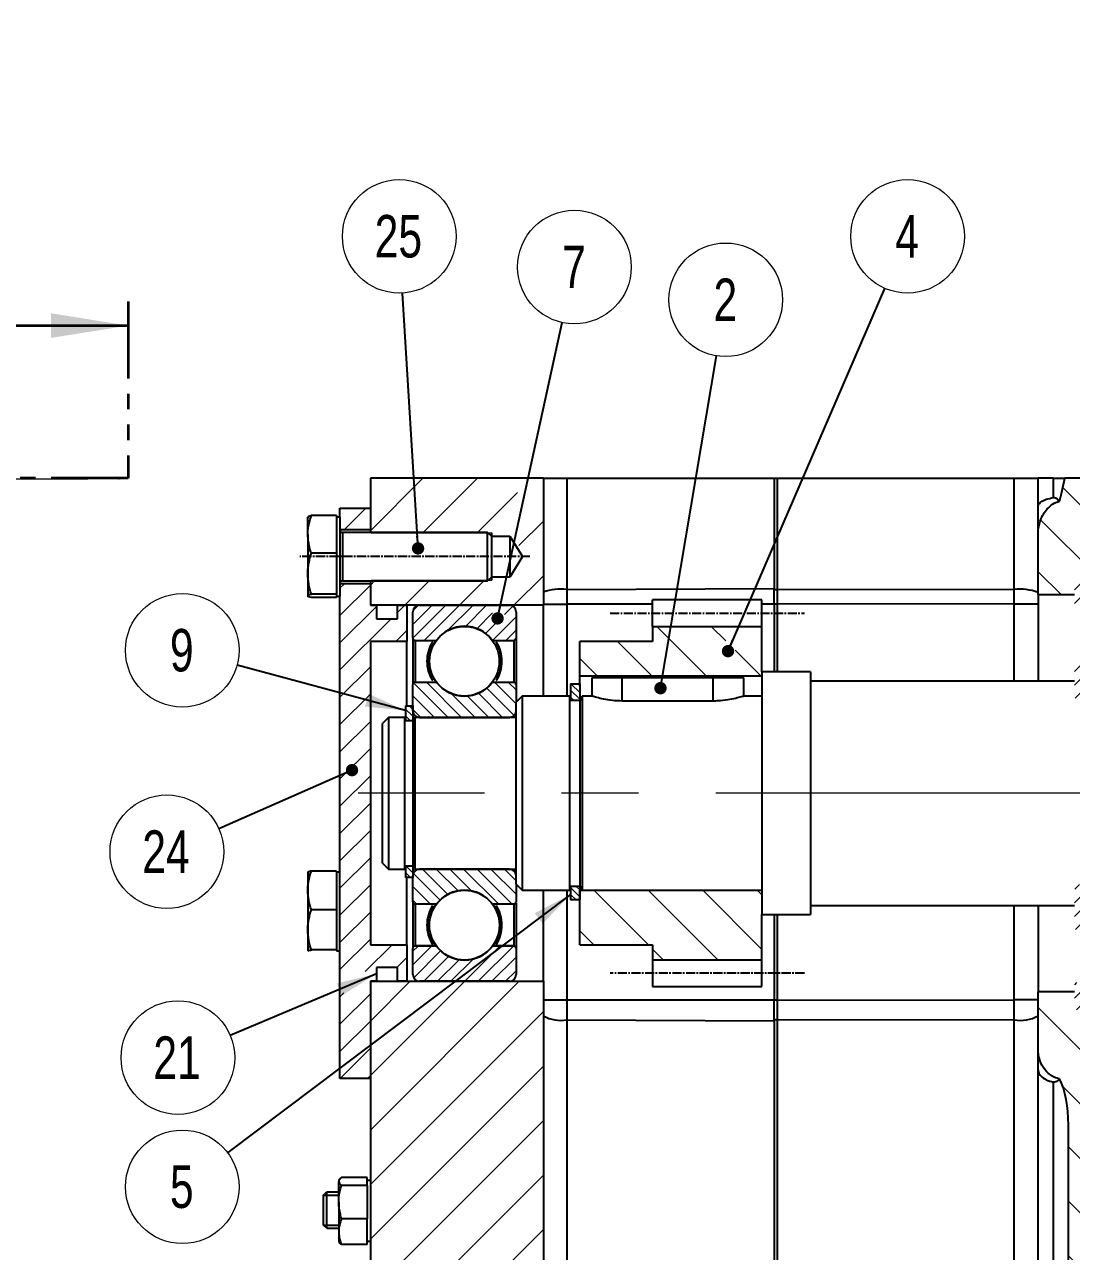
# Model space of a CAD drawing. Header units: millimetres. Extents: x 0 to 589, y 0 to 415.
# Drawn here: x 313.9 to 400.1, y 217.6 to 318.8 of the extents above; entities that cross this region are included whole.
import ezdxf

# ---------------------------------------------------------------- set-up
doc = ezdxf.new("R2010")
doc.units = ezdxf.units.MM
for name, pattern in [('CENTER', [10.16, 6.35, -1.27, 1.27, -1.27]), ('CENTERX2', [20.32, 12.7, -2.54, 2.54, -2.54]), ('CENTRO2', [1.125, 0.75, -0.125, 0.125, -0.125]), ('PHANTOM', [12.7, 6.35, -1.27, 1.27, -1.27, 1.27, -1.27])]:
    doc.linetypes.add(name, pattern=pattern)
doc.layers.add('Assi', color=7, linetype='CENTER')
doc.styles.add('SLDTEXTSTYLE0', font='TXT', dxfattribs={"width": 0.75})
doc.dimstyles.new('SLDDIMSTYLE0', dxfattribs={"dimtxt": 0.18, "dimasz": 1.016, "dimexe": 0, "dimexo": 0.0625, "dimgap": 0, "dimtad": 0, "dimtih": 1, "dimtoh": 1, "dimdec": 0, "dimrnd": 1e-09, "dimzin": 0, "dimdsep": 46, "dimtxsty": 'Standard', "dimblk1": 'DOT', "dimblk2": 'DOT', "dimsah": 1, "dimcen": 0.09, "dimadec": 0, "dimazin": 0, "dimtfac": 1.016, "dimtdec": 0, "dimtofl": 0, "dimtmove": 0, "dimatfit": 3, "dimldrblk": 'DOT', "dimfxl": 1, "dimfrac": 2, "dimtolj": 1, "dimtzin": 0, "dimarcsym": 0})
doc.dimstyles.new('SLDDIMSTYLE1', dxfattribs={"dimtxt": 0.18, "dimasz": 3.302, "dimexe": 0, "dimexo": 0.0625, "dimgap": 0, "dimtad": 0, "dimtih": 1, "dimtoh": 1, "dimdec": 0, "dimrnd": 1e-09, "dimzin": 0, "dimdsep": 46, "dimtxsty": 'Standard', "dimsah": 1, "dimcen": 0.09, "dimadec": 0, "dimazin": 0, "dimtfac": 3.302, "dimtdec": 0, "dimtofl": 0, "dimtmove": 0, "dimatfit": 3, "dimfxl": 1, "dimfrac": 2, "dimtolj": 1, "dimtzin": 0, "dimarcsym": 0})

# ---------------------------------------------------------------- blocks, each defined once
blk = doc.blocks.new('_Dot')
at = {"color": 0, "linetype": 'ByBlock', "lineweight": -2}
blk.add_line((-0.5, 0), (-1, 0), dxfattribs=at)
at = {"color": 0, "linetype": 'ByBlock', "const_width": 0.5}
blk.add_lwpolyline([(-0.25, 0, 1), (0.25, 0, 1)], format="xyb", close=True, dxfattribs=at)
blk = doc.blocks.new('SW_NOTE_0_16')
at = {"color": 0, "linetype": 'Continuous', "lineweight": 0}
blk.add_circle((-0.28, 4.67), 4.68, dxfattribs=at)
at = {"color": 0, "linetype": 'Continuous', "lineweight": 0, "insert": (-0.35, 6.43), "char_height": 3.5, "attachment_point": 2, "style": 'SLDTEXTSTYLE0'}
blk.add_mtext('25', dxfattribs=at)
blk = doc.blocks.new('SW_NOTE_0_17')
at = {"color": 0, "linetype": 'Continuous', "lineweight": 0}
blk.add_circle((0.77, 4.62), 4.68, dxfattribs=at)
at = {"color": 0, "linetype": 'Continuous', "lineweight": 0, "insert": (0.74, 6.37), "char_height": 3.5, "attachment_point": 2, "style": 'SLDTEXTSTYLE0'}
blk.add_mtext('2', dxfattribs=at)
blk = doc.blocks.new('SW_NOTE_0_18')
at = {"color": 0, "linetype": 'Continuous', "lineweight": 0}
blk.add_circle((-4.52, 1.22), 4.68, dxfattribs=at)
at = {"color": 0, "linetype": 'Continuous', "lineweight": 0, "insert": (-4.56, 2.98), "char_height": 3.5, "attachment_point": 2, "style": 'SLDTEXTSTYLE0'}
blk.add_mtext('9', dxfattribs=at)
blk = doc.blocks.new('SW_NOTE_0_52')
at = {"color": 0, "linetype": 'Continuous', "lineweight": 0}
blk.add_circle((-3.74, -2.82), 4.68, dxfattribs=at)
at = {"color": 0, "linetype": 'Continuous', "lineweight": 0, "insert": (-3.78, -1.06), "char_height": 3.5, "attachment_point": 2, "style": 'SLDTEXTSTYLE0'}
blk.add_mtext('5', dxfattribs=at)
blk = doc.blocks.new('SW_NOTE_0_53')
at = {"color": 0, "linetype": 'Continuous', "lineweight": 0}
blk.add_circle((-4.29, -1.89), 4.68, dxfattribs=at)
at = {"color": 0, "linetype": 'Continuous', "lineweight": 0, "insert": (-4.36, -0.13), "char_height": 3.5, "attachment_point": 2, "style": 'SLDTEXTSTYLE0'}
blk.add_mtext('24', dxfattribs=at)
blk = doc.blocks.new('SW_HATCH_1')
at = {"color": 0, "linetype": 'Continuous', "lineweight": 18}
for p, q in [((-12.6, 33.61), (-16.93, 29.29)), ((-8.11, 33.61), (-12.58, 29.15)), ((43.84, 33.61), (51.8, 25.65)), ((48.33, 33.61), (55.07, 26.87)), ((52.82, 33.61), (55.07, 31.36)), ((56.99, 33.61), (55.57, 32.19)), ((-4.8, 32.44), (-8.09, 29.15)), ((40.12, 32.84), (47.31, 25.65)), ((58.07, 32.44), (55.57, 29.94)), ((-17.31, 31.15), (-19.06, 29.4)), ((-2.68, 30.07), (-4.69, 28.06)), ((38.3, 30.17), (42.82, 25.65)), ((58.07, 30.2), (55.57, 27.7)), ((58.07, 27.95), (53.27, 23.15)), ((-2.68, 25.58), (-5.1, 23.15)), ((38.07, 25.91), (39.96, 24.02)), ((43.42, 25.65), (41.07, 23.3)), ((42.3, 25.65), (41.07, 24.42)), ((44.54, 25.65), (41.93, 23.04)), ((45.66, 25.65), (42.49, 22.47)), ((46.79, 25.65), (44.41, 23.27)), ((47.91, 25.65), (45.88, 23.63)), ((49.03, 25.65), (46.83, 23.45)), ((50.14, 25.64), (47.57, 23.06)), ((51.28, 25.65), (50.57, 24.94)), ((58.07, 25.71), (55.07, 22.71)), ((-19.07, 24.9), (-19.43, 24.54)), ((-16.93, 24.8), (-19.43, 22.3)), ((-16.58, 25.15), (-16.93, 24.8)), ((-12.09, 25.15), (-14.09, 23.15)), ((-7.59, 25.15), (-9.59, 23.15)), ((50.57, 24.94), (48.14, 22.51)), ((52.4, 24.52), (51.02, 23.15)), ((50.57, 23.82), (50.26, 23.51)), ((58.07, 23.46), (55.07, 20.46)), ((-16.43, 23.05), (-19.43, 20.05)), ((-14.09, 23.15), (-14.68, 22.56)), ((-10.72, 23.15), (-13.43, 20.44)), ((-11.84, 23.15), (-13.43, 21.56)), ((-12.97, 23.14), (-13.42, 22.69)), ((-9.59, 23.15), (-12.49, 20.25)), ((-8.47, 23.15), (-10.59, 21.03)), ((-7.35, 23.15), (-9.1, 21.4)), ((-6.87, 22.51), (-8.16, 21.21)), ((-5.19, 23.07), (-5.87, 22.38)), ((49.69, 22.94), (49.22, 22.47)), ((-15.21, 22.02), (-19.43, 17.81)), ((-6.24, 22.02), (-7.44, 20.81)), ((-4.93, 22.2), (-6.88, 20.25)), ((6.66, 21.4), (10.76, 17.3)), ((11.15, 21.4), (12.35, 20.2)), ((-13.93, 21.06), (-14.84, 20.15)), ((-4.93, 21.08), (-5.76, 20.25)), ((58.07, 21.22), (55.07, 18.22)), ((3.42, 20.15), (6.27, 17.3)), ((13.11, 19.44), (15.25, 17.3)), ((59.25, 20.15), (56.75, 17.65)), ((61.07, 19.73), (58.99, 17.65)), ((0.32, 18.76), (1.78, 17.3)), ((43.38, 18.87), (41.07, 16.57)), ((42.26, 18.87), (41.07, 17.69)), ((43.96, 18.33), (41.11, 15.49)), ((48.99, 18.87), (45.27, 15.15)), ((50.11, 18.87), (46.39, 15.15)), ((50.57, 18.21), (47.51, 15.15)), ((-16.93, 18.06), (-19.43, 15.56)), ((44.66, 17.91), (41.9, 15.15)), ((45.56, 17.69), (43.02, 15.15)), ((46.85, 17.86), (44.14, 15.15)), ((-13.38, 16.74), (-10.53, 13.9)), ((-12.31, 16.8), (-9.41, 13.9)), ((-7.34, 16.32), (-5.09, 14.07)), ((-6.7, 16.8), (-4.93, 15.03)), ((-5.57, 16.8), (-4.93, 16.16)), ((-0.38, 16.65), (0.32, 15.96)), ((0.18, 16.65), (0.32, 16.52)), ((50.57, 17.09), (48.63, 15.15)), ((56.07, 16.97), (55.75, 16.65)), ((-16.93, 15.82), (-19.43, 13.32)), ((-13.43, 15.67), (-11.65, 13.9)), ((-10.24, 15.85), (-8.29, 13.9)), ((-8.93, 15.66), (-7.16, 13.9)), ((-8.03, 15.89), (-6.04, 13.9)), ((-0.43, 16.15), (0.32, 15.4)), ((-0.43, 15.58), (-0.15, 15.3)), ((50.57, 15.96), (49.76, 15.15)), ((50.57, 15.66), (51.32, 14.91)), ((50.71, 16.08), (51.32, 15.47)), ((51.27, 16.08), (51.32, 16.03)), ((-14.03, 14.59), (-13.43, 13.99)), ((-13.73, 14.85), (-13.43, 14.55)), ((-13.43, 14.55), (-12.78, 13.9)), ((50.57, 15.1), (50.87, 14.8)), ((-16.93, 13.57), (-19.43, 11.07)), ((-14.03, 14.03), (-13.63, 13.63)), ((-16.93, 11.33), (-19.43, 8.83)), ((-16.93, 9.08), (-19.43, 6.58)), ((-16.93, 6.84), (-19.43, 4.34)), ((-16.93, 4.59), (-19.43, 2.09)), ((-16.93, 2.34), (-19.43, -0.16)), ((-14.03, 1.12), (-13.61, 0.7)), ((-14.02, 1.67), (-13.43, 1.08)), ((-13.46, 1.67), (-13.43, 1.64)), ((-13.39, 1.05), (-11.18, -1.16)), ((-12.63, 1.4), (-10.54, -0.69)), ((-11.5, 1.4), (-9.7, -0.4)), ((-10.38, 1.4), (-8.56, -0.42)), ((-9.26, 1.4), (-6.36, -1.5)), ((-8.14, 1.4), (-5.24, -1.5)), ((-7.01, 1.4), (-4.93, -0.68)), ((-5.89, 1.4), (-4.93, 0.44)), ((-16.93, 0.1), (-19.43, -2.4)), ((0, 0), (0.32, -0.32)), ((43.74, 0.15), (41.07, -2.52)), ((42.61, 0.15), (41.07, -1.39)), ((41.47, 0.13), (41.09, -0.25)), ((44.86, 0.15), (41.14, -3.57)), ((45.98, 0.15), (42.26, -3.58)), ((47.1, 0.15), (43.38, -3.58)), ((48.23, 0.15), (45.7, -2.38)), ((49.35, 0.15), (46.69, -2.5)), ((50.36, 0.03), (47.46, -2.86)), ((50.58, 0.5), (51.32, -0.25)), ((51.14, 0.5), (51.32, 0.32)), ((-13.43, -0.04), (-11.97, -1.5)), ((-0.43, -0.13), (0.32, -0.88)), ((-0.43, -0.69), (0.01, -1.13)), ((1.47, -0.35), (5.97, -4.85)), ((5.96, -0.35), (11.71, -6.1)), ((10.45, -0.35), (15.32, -5.22)), ((14.94, -0.35), (15.32, -0.73)), ((50.57, -0.87), (48.06, -3.39)), ((50.57, -0.06), (51.3, -0.78)), ((50.57, -0.62), (50.74, -0.78)), ((-13.43, -1.16), (-13.09, -1.5)), ((50.57, -2), (48.99, -3.58)), ((55.71, -1.35), (55.07, -1.99)), ((-16.93, -2.15), (-19.43, -4.65)), ((59.2, -2.35), (55.07, -6.48)), ((56.95, -2.35), (55.07, -4.23)), ((61.07, -2.72), (58.94, -4.85)), ((0.32, -3.69), (1.48, -4.85)), ((50.57, -3.12), (50.11, -3.58)), ((-16.93, -4.39), (-19.43, -6.89)), ((-15.14, -4.85), (-17.35, -7.05)), ((-11.88, -4.95), (-13.43, -6.5)), ((-13, -4.95), (-13.43, -5.38)), ((-6.26, -4.95), (-9.16, -7.85)), ((-5.14, -4.95), (-8.04, -7.85)), ((-13.93, -5.88), (-14.77, -6.73)), ((-11.14, -5.33), (-13.36, -7.56)), ((-10.47, -5.79), (-12.53, -7.85)), ((-9.62, -6.07), (-11.41, -7.85)), ((-8.44, -6), (-10.29, -7.85)), ((-4.93, -5.86), (-6.92, -7.85)), ((6.32, -5.2), (7.22, -6.1)), ((58.07, -5.72), (53.82, -9.97)), ((-4.93, -6.98), (-5.8, -7.85)), ((-13.65, -7.85), (-16.93, -11.13)), ((-9.16, -7.85), (-16.93, -15.62)), ((-4.67, -7.85), (-16.93, -20.11)), ((43.15, -7.18), (41.07, -9.25)), ((41.24, -7.96), (41.07, -8.13)), ((43.86, -7.59), (41.24, -10.2)), ((44.53, -8.03), (42.22, -10.35)), ((48.76, -7.18), (45.59, -10.35)), ((49.65, -7.41), (46.71, -10.35)), ((51.45, -7.85), (50.57, -8.73)), ((53.7, -7.85), (52.32, -9.23)), ((58.07, -7.97), (55.57, -10.47)), ((-19.1, -8.81), (-19.43, -9.14)), ((-16.93, -8.88), (-19.43, -11.38)), ((45.39, -8.3), (43.34, -10.35)), ((46.59, -8.23), (44.46, -10.35)), ((49.94, -8.24), (47.83, -10.35)), ((50.57, -8.73), (48.95, -10.35)), ((38.07, -10.01), (55.07, -27.01)), ((50.57, -9.86), (50.08, -10.35)), ((52.07, -9.48), (51.2, -10.35)), ((-2.68, -10.35), (-16.93, -24.6)), ((42.9, -10.35), (55.07, -22.52)), ((47.39, -10.35), (55.07, -18.03)), ((51.88, -10.35), (55.07, -13.54)), ((58.07, -10.21), (55.57, -12.71)), ((-16.93, -11.13), (-19.43, -13.63)), ((58.07, -12.46), (55.57, -14.96)), ((-16.93, -13.37), (-19.41, -15.85)), ((-2.68, -14.84), (-16.93, -29.09)), ((58.07, -14.7), (55.57, -17.2)), ((-16.93, -15.62), (-17.16, -15.85)), ((40.11, -16.53), (55.07, -31.5)), ((58.07, -16.95), (55.57, -19.45)), ((58.07, -19.19), (57.41, -19.85)), ((-2.68, -19.33), (-16.93, -33.58)), ((40.57, -21.49), (55.07, -35.99)), ((-2.68, -23.82), (-16.93, -38.07)), ((40.57, -25.98), (55.07, -40.48)), ((-2.68, -28.31), (-16.93, -42.56)), ((40.57, -30.47), (55.07, -44.97)), ((-2.68, -32.8), (-16.93, -47.05)), ((40.57, -34.96), (55.07, -49.46)), ((-2.68, -37.29), (-16.93, -51.54)), ((40.57, -39.45), (55.07, -53.95)), ((-2.68, -41.78), (-16.93, -56.03)), ((40.57, -43.94), (55.07, -58.44)), ((-2.68, -46.27), (-16.93, -60.52)), ((40.57, -48.43), (55.07, -62.93)), ((-2.68, -50.76), (-16.68, -64.76)), ((40.55, -52.9), (52.86, -65.21)), ((-2.02, -54.59), (-12.64, -65.21)), ((1.67, -55.39), (-8.15, -65.21)), ((5.96, -55.59), (-3.66, -65.21)), ((25.24, -55.55), (34.9, -65.21)), ((29.63, -55.44), (39.39, -65.21)), ((34.01, -55.34), (43.88, -65.21)), ((38.4, -55.24), (48.37, -65.21)), ((10.25, -55.79), (0.83, -65.21)), ((14.54, -55.99), (5.32, -65.21)), ((16.57, -55.86), (25.92, -65.21)), ((20.85, -55.65), (30.41, -65.21)), ((16.57, -58.45), (9.81, -65.21)), ((16.57, -58.45), (16.32, -58.7)), ((16.57, -60.35), (21.43, -65.21)), ((16.57, -62.94), (14.3, -65.21)), ((16.57, -62.94), (16.32, -63.19)), ((16.57, -64.84), (16.94, -65.21))]:
    blk.add_line(p, q, dxfattribs=at)
blk = doc.blocks.new('SW_NOTE_0_57')
at = {"color": 0, "linetype": 'Continuous', "lineweight": 0}
blk.add_circle((-4.31, -1.82), 4.68, dxfattribs=at)
at = {"color": 0, "linetype": 'Continuous', "lineweight": 0, "insert": (-4.38, -0.07), "char_height": 3.5, "attachment_point": 2, "style": 'SLDTEXTSTYLE0'}
blk.add_mtext('21', dxfattribs=at)
blk = doc.blocks.new('SW_NOTE_0_58')
at = {"color": 0, "linetype": 'Continuous', "lineweight": 0}
blk.add_circle((1, 4.57), 4.68, dxfattribs=at)
at = {"color": 0, "linetype": 'Continuous', "lineweight": 0, "insert": (0.97, 6.33), "char_height": 3.5, "attachment_point": 2, "style": 'SLDTEXTSTYLE0'}
blk.add_mtext('7', dxfattribs=at)
blk = doc.blocks.new('SW_NOTE_0_59')
at = {"color": 0, "linetype": 'Continuous', "lineweight": 0}
blk.add_circle((1.86, 4.3), 4.68, dxfattribs=at)
at = {"color": 0, "linetype": 'Continuous', "lineweight": 0, "insert": (1.82, 6.05), "char_height": 3.5, "attachment_point": 2, "style": 'SLDTEXTSTYLE0'}
blk.add_mtext('4', dxfattribs=at)
blk = doc.blocks.new('*U77')
at = {"layer": 'Assi', "color": 0, "linetype": 'CENTRO2', "transparency": 16777216}
blk.add_line((9.477375, 0), (-9.477375, 0), dxfattribs=at)
blk = doc.blocks.new('*U78')
at = {"layer": 'Assi', "color": 0, "linetype": 'CENTRO2', "transparency": 16777216}
blk.add_line((-8, 0), (8, 0), dxfattribs=at)
blk = doc.blocks.new('*U79')
at = {"layer": 'Assi', "color": 0, "linetype": 'CENTRO2', "transparency": 16777216}
blk.add_line((8, 0), (-8, 0), dxfattribs=at)

msp = doc.modelspace()

# ---------------------------------------------------------------- linework, layer by layer
at = {"color": 7, "linetype": 'PHANTOM', "lineweight": 35}
for p, q in [((322.44, 295.94), (322.44, 281.36)), ((322.44, 281.36), (286.1, 281.36))]:
    msp.add_line(p, q, dxfattribs=at)
at = {"color": 7, "linetype": 'Continuous', "lineweight": 35}
msp.add_line((309.74, 293.94), (322.44, 293.94), dxfattribs=at)
at = {"color": 7, "linetype": 'CENTERX2', "lineweight": 18}
msp.add_line((286.1, 281.32), (321.71, 281.32), dxfattribs=at)
at = {"color": 7, "linetype": 'Continuous', "lineweight": 25}
for p, q in [((342.39, 281.36), (342.39, 276.91)), ((356.64, 281.36), (342.39, 281.36)), ((356.64, 281.36), (356.64, 270.9)), ((356.64, 281.36), (358.57, 281.36)), ((358.57, 281.36), (358.57, 272.2)), ((358.57, 281.36), (375.64, 281.36)), ((375.64, 281.36), (375.89, 281.36)), ((375.64, 281.36), (375.64, 272.19)), ((375.89, 281.36), (375.89, 272.19)), ((375.89, 281.36), (395.42, 281.36)), ((395.42, 272.19), (395.42, 281.36)), ((395.42, 281.36), (397.39, 281.36)), ((397.39, 279.02), (397.39, 281.36)), ((398.64, 281.36), (397.39, 281.36)), ((398.64, 281.36), (398.64, 279.77)), ((398.64, 281.36), (399.58, 281.36)), ((414.39, 281.36), (399.58, 281.36)), ((337.24, 276.73), (337.24, 278.15)), ((339.59, 278.28), (337.53, 278.28)), ((339.59, 278.28), (339.59, 276.73)), ((339.89, 278.15), (339.59, 278.15)), ((339.89, 278.9), (342.39, 278.9)), ((339.89, 278.15), (339.89, 278.9)), ((339.89, 278.15), (339.89, 271.65)), ((342.39, 278.9), (342.39, 277.15)), ((397.39, 276.8), (397.39, 279.02)), ((339.89, 277.15), (342.39, 277.15)), ((337.24, 276.73), (337.24, 273.49)), ((339.59, 276.73), (339.59, 275.18)), ((352.04, 276.9), (340.09, 276.9)), ((342.39, 276.91), (342.4, 276.9)), ((342.39, 276.91), (342.39, 276.9)), ((352.39, 276.56), (352.04, 276.9)), ((352.04, 276.03), (352.04, 276.9)), ((352.34, 276.6), (353.89, 276.6)), ((352.39, 272.95), (352.39, 276.85)), ((352.39, 275.83), (352.39, 276.56)), ((353.89, 276.6), (354.91, 274.9)), ((353.89, 276.6), (353.89, 273.2)), ((397.39, 271.78), (397.39, 276.8)), ((339.59, 275.18), (337.53, 275.18)), ((339.59, 275.18), (339.59, 273.49)), ((352.04, 272.9), (352.04, 276.03)), ((352.39, 273.25), (352.39, 275.83)), ((354.91, 274.9), (353.89, 273.2)), ((337.24, 273.49), (337.24, 271.66)), ((339.59, 273.49), (339.59, 271.8)), ((352.04, 272.9), (352.39, 273.25)), ((353.89, 273.2), (352.34, 273.2)), ((342.39, 272.65), (339.89, 272.65)), ((340.09, 272.9), (352.04, 272.9)), ((342.4, 272.9), (342.39, 272.89)), ((342.39, 272.9), (342.39, 272.89)), ((342.39, 272.89), (342.39, 270.9)), ((342.39, 272.65), (342.39, 270.9)), ((358.57, 272.2), (358.57, 270.98)), ((375.64, 272.19), (375.89, 272.19)), ((375.64, 270.98), (375.64, 272.19)), ((375.89, 272.21), (395.42, 272.19)), ((375.89, 272.19), (375.89, 270.98)), ((339.59, 271.8), (337.53, 271.8)), ((339.59, 271.52), (337.53, 271.52)), ((339.59, 271.8), (339.59, 271.66)), ((339.59, 271.66), (339.59, 271.52)), ((339.59, 271.65), (339.89, 271.65)), ((339.89, 231.9), (339.89, 271.65)), ((374.64, 271.34), (365.64, 271.34)), ((365.64, 269.14), (365.64, 271.34)), ((374.64, 269.14), (374.64, 271.34)), ((397.39, 271.78), (400.39, 271.78)), ((397.39, 271.78), (397.39, 264.65)), ((342.39, 270.9), (342.89, 270.9)), ((356.64, 270.9), (342.39, 270.9)), ((342.89, 270.9), (342.89, 269.78)), ((344.64, 269.78), (344.64, 270.9)), ((344.64, 270.9), (345.39, 270.9)), ((345.39, 270.9), (345.39, 267.9)), ((345.89, 268.19), (345.89, 270.35)), ((346.44, 270.9), (353.84, 270.9)), ((354.39, 270.35), (354.39, 268.19)), ((356.64, 270.98), (358.57, 270.98)), ((356.64, 263.4), (356.64, 270.9)), ((375.89, 270.98), (375.64, 270.98)), ((375.64, 270.98), (375.64, 265.4)), ((395.42, 270.99), (375.89, 271.01)), ((375.89, 270.98), (375.89, 265.4)), ((397.39, 270.99), (395.42, 270.99)), ((342.89, 269.78), (344.64, 269.78)), ((365.64, 269.15), (374.64, 269.15)), ((365.64, 269.15), (365.64, 267.9)), ((374.64, 265.4), (374.64, 269.15)), ((346.07, 268), (347.84, 268)), ((352.44, 268), (354.2, 268)), ((354.39, 268.19), (354.39, 264.37)), ((345.39, 267.9), (342.39, 267.9)), ((342.39, 267.9), (342.39, 242.9)), ((345.39, 262.6), (345.39, 267.9)), ((365.64, 267.9), (359.64, 267.9)), ((359.64, 265.05), (359.64, 267.9)), ((374.64, 265.05), (359.64, 265.05)), ((359.64, 264.41), (359.64, 265.05)), ((378.64, 265.4), (374.64, 265.4)), ((374.64, 265.4), (374.64, 245.4)), ((378.64, 265.4), (378.64, 245.4)), ((345.89, 262.2), (345.89, 264.37)), ((346.07, 264.55), (347.84, 264.55)), ((352.44, 264.55), (354.2, 264.55)), ((354.39, 264.37), (354.39, 262.9)), ((358.89, 264.41), (359.64, 264.41)), ((358.89, 264.41), (358.89, 263.05)), ((359.64, 264.41), (359.64, 263.05)), ((360.64, 264.9), (360.64, 263.4)), ((363.14, 264.9), (360.64, 264.9)), ((370.64, 264.9), (363.14, 264.9)), ((373.14, 264.9), (370.64, 264.9)), ((373.14, 263.4), (373.14, 264.9)), ((400.39, 264.65), (378.64, 264.65)), ((354.89, 263.4), (354.39, 262.9)), ((358.79, 263.4), (354.89, 263.4)), ((354.89, 263.4), (354.89, 247.4)), ((358.79, 263.4), (358.79, 247.4)), ((359.64, 263.05), (358.79, 263.05)), ((359.84, 263.4), (359.64, 263.05)), ((359.64, 263.05), (359.64, 247.75)), ((360.64, 263.4), (359.84, 263.4)), ((359.84, 263.4), (359.84, 247.4)), ((370.64, 263), (363.14, 263)), ((374.64, 263.4), (373.14, 263.4)), ((345.29, 262.6), (345.89, 262.6)), ((345.29, 262.6), (345.29, 261.38)), ((345.89, 262.6), (345.89, 261.38)), ((354.39, 247.9), (354.39, 262.9)), ((343.89, 261.65), (343.39, 261.15)), ((343.39, 249.65), (343.39, 261.15)), ((345.19, 261.65), (343.89, 261.65)), ((343.89, 261.65), (343.89, 249.15)), ((345.19, 261.65), (345.19, 249.15)), ((345.89, 261.38), (345.19, 261.38)), ((345.89, 261.38), (345.29, 261.38)), ((346.05, 261.65), (345.89, 261.38)), ((345.89, 261.38), (345.89, 249.43)), ((354.39, 261.65), (346.05, 261.65)), ((346.05, 261.65), (346.05, 249.15)), ((346.44, 261.65), (353.84, 261.65)), ((337.24, 248.9), (337.24, 248.9)), ((337.24, 248.9), (337.24, 247.39)), ((339.59, 248.97), (337.53, 248.97)), ((339.59, 248.97), (339.59, 247.39)), ((339.89, 248.9), (339.59, 248.9)), ((343.39, 249.65), (343.89, 249.15)), ((343.89, 249.15), (345.19, 249.15)), ((345.19, 249.43), (345.89, 249.43)), ((345.29, 249.43), (345.29, 248.46)), ((345.29, 249.43), (345.89, 249.43)), ((345.89, 249.43), (346.05, 249.15)), ((345.89, 249.43), (345.89, 248.46)), ((346.05, 249.15), (354.39, 249.15)), ((353.84, 249.15), (346.44, 249.15)), ((345.89, 248.46), (345.29, 248.46)), ((345.39, 242.9), (345.39, 248.46)), ((345.89, 246.44), (345.89, 248.6)), ((354.39, 247.9), (354.89, 247.4)), ((354.39, 247.9), (354.39, 246.44)), ((337.24, 247.39), (337.24, 244.14)), ((339.59, 247.39), (339.59, 245.8)), ((354.89, 247.4), (358.79, 247.4)), ((356.64, 239.9), (356.64, 247.4)), ((358.79, 247.75), (359.64, 247.75)), ((358.89, 247.75), (358.89, 246.62)), ((359.64, 247.75), (359.84, 247.4)), ((359.64, 247.75), (359.64, 246.62)), ((359.64, 247.4), (374.64, 247.4)), ((359.64, 242.9), (359.64, 247.4)), ((359.84, 247.4), (374.64, 247.4)), ((339.59, 245.8), (337.53, 245.8)), ((339.59, 245.8), (339.59, 244.14)), ((347.84, 246.25), (346.07, 246.25)), ((354.2, 246.25), (352.44, 246.25)), ((359.64, 246.62), (358.89, 246.62)), ((378.64, 246.15), (400.39, 246.15)), ((397.39, 246.15), (397.39, 239.03)), ((374.64, 245.4), (378.64, 245.4)), ((374.64, 241.65), (374.64, 245.4)), ((375.64, 245.4), (375.64, 238.37)), ((375.89, 245.4), (375.89, 238.37)), ((337.24, 244.14), (337.24, 242.4)), ((339.59, 244.14), (339.59, 242.48)), ((342.39, 242.9), (345.39, 242.9)), ((345.39, 242.9), (345.39, 239.9)), ((347.84, 242.81), (346.07, 242.81)), ((346.07, 242.81), (346.07, 242.8)), ((347.84, 242.8), (346.07, 242.8)), ((347.84, 242.81), (347.84, 242.8)), ((354.2, 242.81), (352.44, 242.81)), ((352.44, 242.81), (352.44, 242.8)), ((354.2, 242.8), (352.44, 242.8)), ((354.2, 242.81), (354.2, 242.8)), ((359.64, 242.9), (365.64, 242.9)), ((365.64, 242.9), (365.64, 241.65)), ((337.24, 242.4), (337.24, 242.4)), ((337.24, 242.4), (337.24, 242.4)), ((339.59, 242.48), (337.53, 242.48)), ((339.59, 242.48), (339.59, 242.4)), ((339.59, 242.4), (339.89, 242.4)), ((345.89, 240.45), (345.89, 242.62)), ((354.39, 242.62), (354.39, 240.45)), ((344.64, 241.03), (342.89, 241.03)), ((342.89, 241.03), (342.89, 239.9)), ((344.64, 239.9), (344.64, 241.03)), ((365.64, 241.66), (365.64, 239.46)), ((374.64, 241.65), (365.64, 241.65)), ((374.64, 239.46), (374.64, 241.66)), ((342.89, 239.9), (342.39, 239.9)), ((342.39, 239.9), (342.39, 231.9)), ((342.39, 239.9), (356.64, 239.9)), ((342.39, 239.9), (342.39, 183.88)), ((345.39, 239.9), (344.64, 239.9)), ((353.84, 239.9), (346.44, 239.9)), ((356.64, 239.9), (356.64, 195.14)), ((365.64, 239.46), (374.64, 239.46)), ((397.39, 234.27), (397.39, 239.03)), ((400.39, 239.03), (397.39, 239.03)), ((356.64, 238.37), (358.57, 238.37)), ((358.57, 238.37), (358.57, 236.71)), ((375.64, 238.37), (375.89, 238.37)), ((375.64, 236.72), (375.64, 238.37)), ((375.89, 238.37), (375.89, 236.72)), ((375.89, 238.34), (395.42, 238.37)), ((397.39, 238.37), (395.42, 238.37)), ((358.57, 236.71), (358.57, 207.47)), ((375.89, 236.72), (375.64, 236.72)), ((375.64, 236.72), (375.64, 207.49)), ((375.89, 236.72), (375.89, 207.49)), ((395.42, 236.72), (375.89, 236.69)), ((395.42, 207.4), (395.42, 236.72)), ((397.39, 232.6), (397.39, 234.27)), ((397.39, 210.36), (397.39, 232.6)), ((342.39, 231.9), (339.89, 231.9)), ((398.64, 231.59), (398.64, 209.6)), ((399.89, 195.19), (399.89, 228.08)), ((339.83, 223.54), (339.79, 223.47)), ((342.14, 223.73), (340.01, 223.73)), ((342.14, 223.4), (342.14, 223.73)), ((338.53, 222.26), (338.8, 222.54)), ((339.79, 223.47), (339.79, 223.4)), ((339.79, 221.7), (339.79, 223.4)), ((342.14, 223.08), (340.01, 223.08)), ((342.39, 223.47), (342.14, 223.47)), ((342.14, 223.08), (342.14, 223.4)), ((342.14, 223.08), (342.14, 221.7)), ((338.53, 220.1), (338.53, 222.26)), ((339.79, 221.7), (339.79, 219.27)), ((342.14, 221.7), (342.14, 220.32)), ((338.53, 219.81), (338.53, 220.1)), ((338.8, 219.54), (338.53, 219.81)), ((342.14, 220.32), (340.01, 220.32)), ((342.14, 219.27), (342.14, 220.32)), ((339.79, 219.27), (339.79, 218.47)), ((339.79, 218.47), (339.83, 218.4)), ((342.14, 218.21), (342.14, 219.27)), ((342.14, 218.47), (342.39, 218.47)), ((342.14, 218.21), (340.01, 218.21))]:
    msp.add_line(p, q, dxfattribs=at)
at = {"color": 8, "linetype": 'Continuous', "lineweight": 25}
for p, q in [((340.09, 276.9), (340.09, 272.9)), ((358.57, 272.2), (375.64, 272.27)), ((358.57, 270.98), (358.57, 263.4)), ((365.64, 270.98), (358.57, 270.98)), ((375.64, 270.98), (374.64, 270.98)), ((395.42, 264.65), (395.42, 270.99)), ((346.07, 268), (346.07, 264.55)), ((354.2, 268), (354.2, 264.55)), ((363.14, 263), (363.14, 264.9)), ((370.64, 263), (370.64, 264.9)), ((358.57, 247.4), (358.57, 238.37)), ((346.07, 246.25), (346.07, 242.81)), ((354.2, 246.25), (354.2, 242.81)), ((395.42, 238.37), (395.42, 246.15)), ((358.57, 238.37), (375.64, 238.37)), ((375.64, 236.61), (358.57, 236.71))]:
    msp.add_line(p, q, dxfattribs=at)
at = {"color": 7, "linetype": 'Continuous', "lineweight": 18}
for p, q in [((342.45, 276.85), (352.39, 276.85)), ((342.45, 272.95), (352.39, 272.95))]:
    msp.add_line(p, q, dxfattribs=at)
at = {"color": 7, "linetype": 'CENTERX2', "lineweight": 18, "ltscale": 2.5}
for p, q in [((453.39, 255.4), (341.39, 255.4)), ((378.64, 255.4), (372.64, 255.4)), ((402.39, 255.4), (378.64, 255.4)), ((411.51, 255.4), (398.66, 255.4))]:
    msp.add_line(p, q, dxfattribs=at)
for p, q in [((338.8, 222.54), (339.79, 222.54)), ((338.81, 219.54), (338.81, 222.54)), ((338.8, 219.54), (339.79, 219.54))]:
    msp.add_line(p, q)
for centre, radius in [((350.14, 266.28), 2.87), ((350.14, 244.53), 2.88)]:
    msp.add_circle(centre, radius)
at = {"color": 7, "linetype": 'Continuous', "lineweight": 25}
for centre, radius, start, end in [((340.09, 277.1), 0.2, 180, 270), ((340.09, 272.7), 0.2, 90, 180), ((358.1, 268.07), 4.16, 83.5966, 110.6573), ((395.9, 267.97), 4.25, 69.5372, 96.4532), ((346.44, 270.35), 0.55, 90, 180), ((353.84, 270.35), 0.55, 0, 90), ((350.14, 266.28), 2.88, 36.8699, 143.1301), ((346.07, 268.19), 0.183, 180, 270), ((354.2, 268.19), 0.183, 270, 360), ((346.07, 264.37), 0.183, 90, 180), ((350.14, 266.28), 2.87, 216.8699, 323.1301), ((354.2, 264.37), 0.183, 0, 90), ((346.44, 262.2), 0.55, 180, 270), ((353.84, 262.2), 0.55, 270, 360), ((346.44, 248.6), 0.55, 90, 180), ((353.84, 248.6), 0.55, 0, 90), ((350.14, 244.53), 2.88, 36.8699, 143.1301), ((346.07, 246.44), 0.183, 180, 270), ((354.2, 246.44), 0.183, 270, 0), ((346.07, 242.62), 0.183, 90, 180), ((350.14, 244.53), 2.88, 216.8699, 323.1301), ((354.2, 242.62), 0.183, 0, 90), ((346.44, 240.45), 0.55, 180, 270), ((353.84, 240.45), 0.55, 270, 0), ((358.11, 239.86), 3.18, 242.3888, 278.263), ((395.89, 239.93), 3.25, 261.656, 297.3634)]:
    msp.add_arc(centre, radius, start, end, dxfattribs=at)
for centre, major_axis, ratio, start_param, end_param in [((397.89, 285.45), (0, -7.68), 0.260558, 0.676874, 1.010115), ((395.39, 270.99), (0, 10), 0.00349, 4.712404, 4.833425), ((395.39, 238.37), (0, 10), 0.00349, 4.547022, 4.712368), ((397.89, 228.08), (0, -4.91), 0.407504, 1.570796, 2.450126)]:
    msp.add_ellipse(centre, major_axis=major_axis, ratio=ratio, start_param=start_param, end_param=end_param, dxfattribs=at)
for points, knots in [([(397.39, 279.02), (397.39, 279.02), (397.39, 279.07), (397.42, 279.2), (397.61, 279.42), (398.04, 279.64), (398.44, 279.73), (398.64, 279.77)], [0, 0, 0, 0, 0.005086, 0.149216, 0.434401, 0.71715, 1, 1, 1, 1]), ([(397.39, 276.8), (397.39, 276.92), (397.41, 277.34), (397.57, 277.93), (397.89, 278.52), (398.24, 278.96), (398.66, 279.31), (398.99, 279.42), (399.14, 279.46)], [0, 0, 0, 0, 0.0991879, 0.375222, 0.5302272, 0.6902192, 0.8671544, 1, 1, 1, 1]), ([(398.64, 279.77), (398.67, 279.77), (398.76, 279.78), (398.95, 279.68), (399.06, 279.55), (399.14, 279.46)], [0, 0, 0, 0, 0.162481, 0.385364, 1, 1, 1, 1]), ([(337.24, 276.73), (337.24, 276.86), (337.25, 277.38), (337.41, 277.9), (337.53, 278.28)], [0, 0, 0, 0, 0.241851, 1, 1, 1, 1]), ([(337.53, 278.28), (337.45, 278.26), (337.28, 278.21), (337.25, 278.17), (337.24, 278.14)], [0, 0, 0, 0, 0.495458, 1, 1, 1, 1]), ([(337.53, 275.18), (337.49, 275.3), (337.32, 275.8), (337.27, 276.33), (337.24, 276.73)], [0, 0, 0, 0, 0.223713, 1, 1, 1, 1]), ([(337.24, 273.49), (337.24, 273.53), (337.24, 273.84), (337.3, 274.41), (337.45, 274.92), (337.53, 275.18)], [0, 0, 0, 0, 0.070077, 0.530778, 1, 1, 1, 1]), ([(337.53, 271.8), (337.45, 272.08), (337.28, 272.63), (337.25, 273.2), (337.24, 273.49)], [0, 0, 0, 0, 0.495458, 1, 1, 1, 1]), ([(337.24, 271.66), (337.24, 271.66), (337.24, 271.69), (337.3, 271.74), (337.45, 271.78), (337.53, 271.8)], [0, 0, 0, 0, 0.0700769, 0.5307777, 1, 1, 1, 1]), ([(337.53, 271.52), (337.45, 271.54), (337.28, 271.59), (337.25, 271.64), (337.24, 271.66)], [0, 0, 0, 0, 0.495458, 1, 1, 1, 1]), ([(345.89, 268.19), (345.89, 268.16), (345.89, 268.11), (345.89, 267.74), (345.89, 267.16), (345.89, 266.39), (345.89, 265.49), (345.89, 264.76), (345.89, 264.42)], [0, 0, 0, 0, 0.177202, 0.354404, 0.520817, 0.687229, 0.853642, 1, 1, 1, 1]), ([(363.14, 263), (362.86, 263.01), (362.32, 263.03), (361.58, 263.15), (361.02, 263.29), (360.68, 263.39), (360.67, 263.39), (360.66, 263.39)], [0, 0, 0, 0, 0.207614, 0.414975, 0.628814, 0.847392, 1, 1, 1, 1]), ([(373.11, 263.39), (373.12, 263.4), (373.15, 263.41), (372.95, 263.34), (372.51, 263.22), (371.85, 263.09), (371.18, 263.01), (370.76, 263), (370.64, 263)], [0, 0, 0, 0, 0.059103, 0.263403, 0.470277, 0.685765, 0.903551, 1, 1, 1, 1]), ([(337.24, 247.39), (337.24, 247.43), (337.24, 247.71), (337.3, 248.25), (337.45, 248.73), (337.53, 248.97)], [0, 0, 0, 0, 0.070077, 0.530778, 1, 1, 1, 1]), ([(337.53, 248.97), (337.49, 248.97), (337.32, 248.94), (337.27, 248.92), (337.24, 248.9)], [0, 0, 0, 0, 0.2237133, 1, 1, 1, 1]), ([(337.53, 245.8), (337.45, 246.06), (337.28, 246.58), (337.25, 247.12), (337.24, 247.39)], [0, 0, 0, 0, 0.495458, 1, 1, 1, 1]), ([(337.24, 244.14), (337.24, 244.18), (337.24, 244.48), (337.3, 245.04), (337.45, 245.55), (337.53, 245.8)], [0, 0, 0, 0, 0.070077, 0.530778, 1, 1, 1, 1]), ([(345.89, 246.38), (345.89, 246.33), (345.89, 245.85), (345.89, 245.11), (345.89, 244.19), (345.89, 243.48), (345.89, 242.97), (345.89, 242.67), (345.89, 242.64), (345.89, 242.62)], [0, 0, 0, 0, 0.023101, 0.189515, 0.35593, 0.522344, 0.688758, 0.855173, 1, 1, 1, 1]), ([(354.39, 246.38), (354.39, 246.33), (354.39, 245.85), (354.39, 245.11), (354.39, 244.19), (354.39, 243.48), (354.39, 242.97), (354.39, 242.67), (354.39, 242.64), (354.39, 242.62)], [0, 0, 0, 0, 0.023101, 0.189515, 0.35593, 0.522344, 0.688758, 0.855173, 1, 1, 1, 1]), ([(337.53, 242.48), (337.45, 242.75), (337.28, 243.29), (337.25, 243.86), (337.24, 244.14)], [0, 0, 0, 0, 0.495458, 1, 1, 1, 1]), ([(337.24, 242.4), (337.27, 242.42), (337.32, 242.45), (337.49, 242.47), (337.53, 242.48)], [0, 0, 0, 0, 0.776287, 1, 1, 1, 1]), ([(399.16, 231.86), (399.13, 231.86), (398.94, 231.9), (398.61, 232.03), (398.11, 232.39), (397.67, 232.98), (397.42, 233.67), (397.4, 234.11), (397.39, 234.27)], [0, 0, 0, 0, 0.026621, 0.183234, 0.328157, 0.590957, 0.852852, 1, 1, 1, 1]), ([(397.39, 232.6), (397.39, 232.6), (397.39, 232.54), (397.42, 232.35), (397.61, 232.06), (398.04, 231.77), (398.44, 231.65), (398.64, 231.59)], [0, 0, 0, 0, 0.0050861, 0.1492164, 0.4344012, 0.7171498, 1, 1, 1, 1]), ([(399.16, 231.86), (399.13, 231.83), (399.06, 231.75), (398.93, 231.65), (398.78, 231.58), (398.67, 231.59), (398.64, 231.59)], [0, 0, 0, 0, 0.2546159, 0.5467266, 0.8419076, 1, 1, 1, 1]), ([(340.01, 223.73), (339.95, 223.67), (339.82, 223.57), (339.8, 223.46), (339.79, 223.4)], [0, 0, 0, 0, 0.495458, 1, 1, 1, 1]), ([(339.79, 223.4), (339.79, 223.4), (339.79, 223.34), (339.84, 223.23), (339.95, 223.13), (340.01, 223.08)], [0, 0, 0, 0, 0.070063, 0.53077, 1, 1, 1, 1]), ([(339.79, 221.7), (339.79, 221.83), (339.8, 222.3), (339.92, 222.75), (340.01, 223.08)], [0, 0, 0, 0, 0.268634, 1, 1, 1, 1]), ([(340.01, 220.32), (339.98, 220.44), (339.85, 220.89), (339.81, 221.36), (339.79, 221.7)], [0, 0, 0, 0, 0.257551, 1, 1, 1, 1]), ([(340.01, 220.32), (339.95, 220.15), (339.82, 219.81), (339.8, 219.45), (339.79, 219.27)], [0, 0, 0, 0, 0.495458, 1, 1, 1, 1]), ([(339.79, 219.27), (339.79, 219.24), (339.79, 219.05), (339.84, 218.69), (339.95, 218.37), (340.01, 218.21)], [0, 0, 0, 0, 0.070063, 0.53077, 1, 1, 1, 1]), ([(340.01, 218.21), (339.94, 218.26), (339.86, 218.32), (339.84, 218.39), (339.83, 218.4)], [0, 0, 0, 0, 0.8153048, 1, 1, 1, 1])]:
    msp.add_open_spline(points, degree=3, knots=knots, dxfattribs=at)
at = {"color": 7, "linetype": 'Continuous', "lineweight": 35}
msp.add_solid([(322.44, 293.94), (316.09, 294.96), (316.09, 292.93)], dxfattribs=at)
at = {"layer": 'Assi'}
for p, q in [((338.53, 222.26), (339.79, 222.26)), ((338.53, 219.81), (339.79, 219.81))]:
    msp.add_line(p, q, dxfattribs=at)
at = {"layer": 'Assi', "lineweight": 30}
for centre, start, end in [((350.14, 266.28), 148.1961, 211.5184), ((350.14, 266.28), 328.4816, 31.8039), ((350.14, 244.53), 148.1961, 211.5184), ((350.14, 244.53), 328.4816, 31.8039)]:
    msp.add_arc(centre, 3.06, start, end, dxfattribs=at)

# ---------------------------------------------------------------- block references
at = {"color": 7, "linetype": 'Continuous', "lineweight": 0}
for name, p in [('SW_NOTE_0_16', (345.05, 296.63)), ('SW_NOTE_0_59', (384.78, 297)), ('SW_NOTE_0_58', (358.2, 294.2)), ('SW_NOTE_0_17', (370.89, 291.45)), ('SW_NOTE_0_18', (331.42, 265.96)), ('SW_NOTE_0_53', (329.92, 252.47)), ('SW_NOTE_0_57', (330.85, 235.43)), ('SW_NOTE_0_52', (330.64, 225.78))]:
    msp.add_blockref(name, p, dxfattribs=at)
at = {"color": 7, "linetype": 'Continuous', "lineweight": 18}
msp.add_blockref('SW_HATCH_1', (359.32, 247.75), dxfattribs=at)
at = {"layer": 'Assi', "linetype": 'CENTRO2'}
for name, p in [('*U77', (346.06, 274.9)), ('*U78', (370.14, 270.25)), ('*U79', (370.14, 240.56))]:
    msp.add_blockref(name, p, dxfattribs=at)

# ---------------------------------------------------------------- leaders
at = {"color": 7, "linetype": 'Continuous', "lineweight": 0}
for points, dimstyle in [([(279.49, 276.88), (318.18, 348.98)], 'SLDDIMSTYLE0'), ([(346.32, 275.58), (345.05, 296.63)], 'SLDDIMSTYLE0'), ([(371.85, 267.11), (384.78, 297)], 'SLDDIMSTYLE0'), ([(352.87, 269.81), (358.2, 294.2)], 'SLDDIMSTYLE0'), ([(366.29, 264.06), (370.89, 291.45)], 'SLDDIMSTYLE0'), ([(345.29, 262.21), (331.42, 265.96)], 'SLDDIMSTYLE1'), ([(340.88, 257.3), (329.92, 252.47)], 'SLDDIMSTYLE0'), ([(358.89, 247.06), (330.64, 225.78)], 'SLDDIMSTYLE1'), ([(342.89, 240.52), (330.85, 235.43)], 'SLDDIMSTYLE1')]:
    msp.add_leader(points, dimstyle=dimstyle, dxfattribs=at)

doc.saveas('drawing.dxf')
